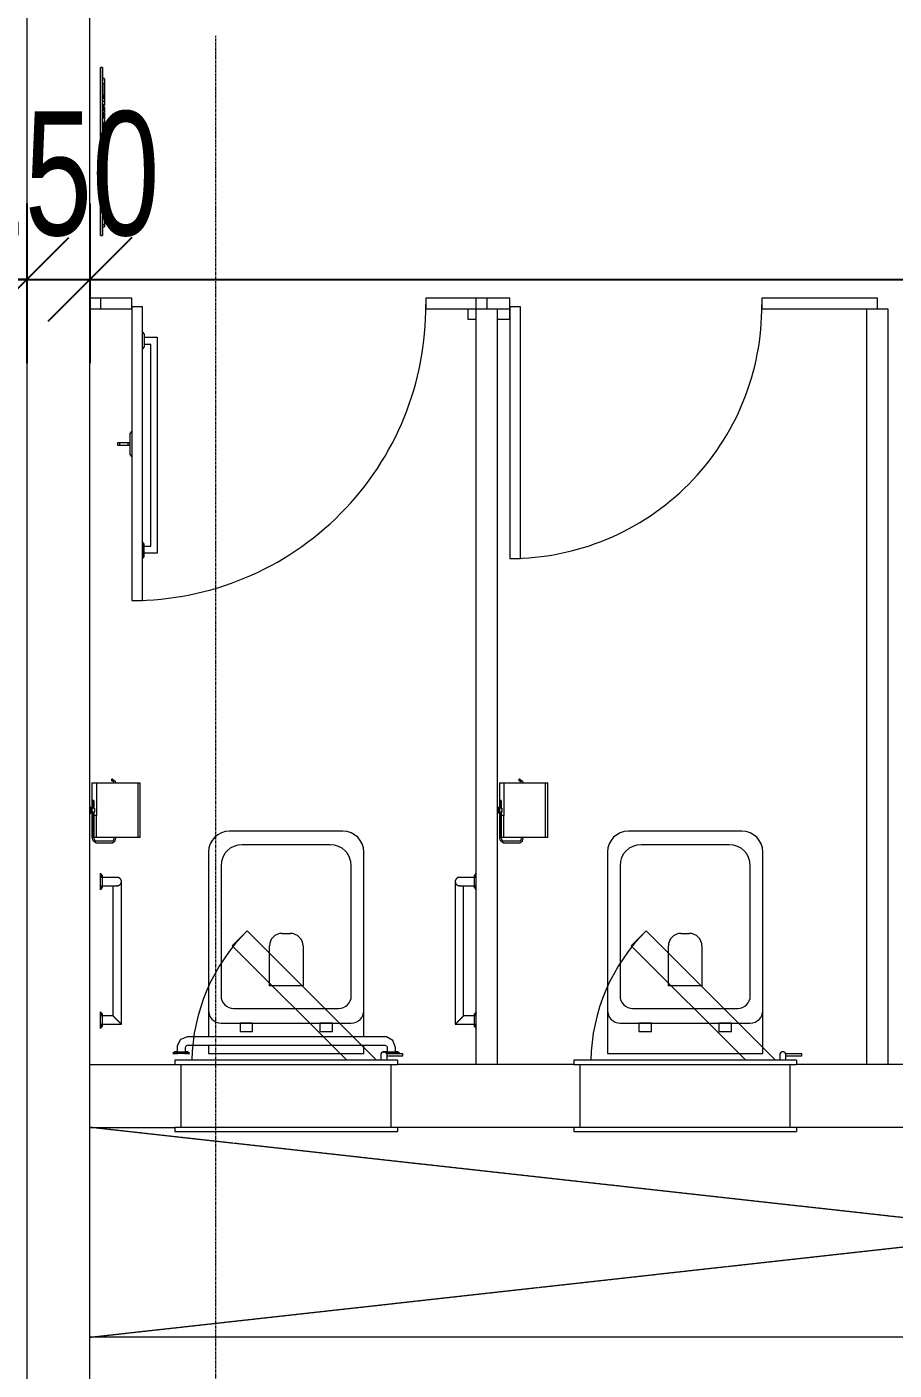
# Model space of a CAD drawing. Header units: millimetres. Extents: x 12827 to 178996, y -27589 to 73652.
# Drawn here: x 63139 to 65204, y 41729 to 44929 of the extents above; entities that cross this region are included whole.
import ezdxf

# ---------------------------------------------------------------- set-up
doc = ezdxf.new("R2010")
doc.units = ezdxf.units.MM
doc.linetypes.add('Car Lift Hidden', pattern=[1.6, 0.8, -0.8])
doc.linetypes.add('Grid Line__1_200_', pattern=[10.5, 6, -1.5, 1.5, -1.5])
for name, color, linetype, lineweight in [('A-ANNO-DIMS', 211, 'Continuous', 5), ('A-DETL', 90, 'Continuous', 9), ('A-DOOR', 31, 'Continuous', 20), ('A-DOOR-FRAM', 31, 'Continuous', 30), ('A-GENM', 13, 'Continuous', 20), ('A-WALL', 113, 'Continuous', 20), ('P-SANR-FIXT', 6, 'Continuous', 9), ('S-GRID', 1, 'Continuous', 5)]:
    doc.layers.add(name, color=color, linetype=linetype, lineweight=lineweight)
doc.styles.add('Arial_2', font='arial.ttf', dxfattribs={"width": 0.7, "height": 295.05988})
doc.dimstyles.new('Linear_-_1_5mm_Arial', dxfattribs={"dimscale": 304.8, "dimtxt": 300, "dimasz": 0.656168, "dimexe": 0.656168, "dimexo": 0.0625, "dimgap": 0.328084, "dimtad": 1, "dimdec": 0, "dimzin": 0, "dimdsep": 46, "dimtxsty": 'Arial_2', "dimblk1": 'OBLIQUE', "dimblk2": 'OBLIQUE', "dimsah": 1, "dimcen": 0.09, "dimadec": 0, "dimazin": 0, "dimtfac": 1, "dimtdec": 4, "dimtix": 1, "dimtmove": 0, "dimatfit": 3, "dimfxl": 0.656168, "dimfxlon": 1, "dimtvp": 1, "dimtolj": 1, "dimtzin": 0, "dimarcsym": 2})

# ---------------------------------------------------------------- blocks, each defined once
blk = doc.blocks.new('DLN_Ambulant Toilet - DLN_Ambulant Toilet-15379423-Copy of 1_F')
at = {"layer": 'A-GENM', "lineweight": 9}
for p, q in [((442.5, -235), (442.5, -240.3)), ((442.5, -259.7), (442.5, -265)), ((442.5, -565), (442.5, -570.3)), ((442.5, -589.7), (442.5, -595))]:
    blk.add_line(p, q, dxfattribs=at)
at = {"layer": 'P-SANR-FIXT'}
for p, q in [((-270, -170), (-265, -174.4)), ((-259.3, -170), (-270, -170)), ((-270, -170), (-238.8, -170)), ((-265, -174.4), (-260.6, -174.4)), ((-235, -174.4), (-265, -174.4)), ((-260, -170), (-260, -185)), ((-258.7, -170), (-260, -170)), ((-260, -170), (-240, -170)), ((-240, -170), (-241.3, -170)), ((-240, -185), (-240, -170)), ((-239.4, -174.4), (-235, -174.4)), ((-235, -174.4), (-231.9, -171.6)), ((235, -190), (-235, -190)), ((185, -170), (-185, -170)), ((-185, -170), (-185, -190.4)), ((185, -190.3), (185, -170)), ((230, -170), (235, -174.4)), ((240.7, -170), (230, -170)), ((230, -170), (270, -170)), ((235, -174.4), (239.4, -174.4)), ((265, -174.4), (235, -174.4)), ((240, -170), (240, -185)), ((240, -170), (260, -170)), ((241.3, -170), (240, -170)), ((260, -170), (258.7, -170)), ((270, -170), (259.3, -170)), ((260, -185), (260, -170)), ((260.6, -174.4), (265, -174.4)), ((265, -174.4), (270, -170)), ((-235, -210), (235, -210)), ((-185, -209.7), (-185, -272.8)), ((-80, -222.8), (-110, -222.8)), ((-110, -222.8), (-110, -242.8)), ((-80, -242.8), (-80, -222.8)), ((80, -222.8), (80, -242.8)), ((110, -222.8), (80, -222.8)), ((110, -242.8), (110, -222.8)), ((185, -272.8), (185, -209.6)), ((-448.1, -235), (-452.5, -230)), ((-402.5, -240), (-452.5, -240)), ((-448.1, -239.4), (-448.1, -235)), ((-448.1, -235), (-448.1, -265)), ((-402.5, -580), (-402.5, -240)), ((155, -242.8), (-155, -242.8)), ((-110, -242.8), (-80, -242.8)), ((80, -242.8), (110, -242.8)), ((392.5, -240), (392.5, -580)), ((442.5, -240), (392.5, -240)), ((442.5, -230), (438.1, -235)), ((438.1, -235), (438.1, -239.4)), ((438.1, -265), (438.1, -235)), ((442.5, -239.8), (442.5, -230)), ((442.5, -230), (442.5, -270)), ((442.5, -240), (442.5, -260)), ((442.5, -240.3), (442.5, -240)), ((-452.5, -260), (-422.5, -260)), ((-452.5, -270), (-448.1, -265)), ((-448.1, -265), (-448.1, -260.6)), ((-422.5, -260), (-422.5, -570.6)), ((-185, -272.8), (-185, -650)), ((125.2, -277.8), (-125, -277.8)), ((185, -650), (185, -272.8)), ((412.5, -570.6), (412.5, -260)), ((412.5, -260), (442.5, -260)), ((438.1, -260.6), (438.1, -265)), ((438.1, -265), (442.5, -270)), ((442.5, -260), (442.5, -259.7)), ((442.5, -270), (442.5, -260.2)), ((-155, -307.8), (-155, -617.8)), ((155.2, -617.8), (155.2, -307.8)), ((-40, -426.5), (-40, -331.7)), ((-40, -331.7), (40, -331.7)), ((40, -331.7), (40, -426.5)), ((10, -456.5), (-10, -456.5)), ((-448.1, -565), (-452.5, -560)), ((-412.5, -570), (-452.5, -570)), ((-448.1, -569.4), (-448.1, -565)), ((-448.1, -565), (-448.1, -595)), ((442.5, -570), (402.5, -570)), ((442.5, -560), (438.1, -565)), ((438.1, -565), (438.1, -569.4)), ((438.1, -595), (438.1, -565)), ((442.5, -569.8), (442.5, -560)), ((442.5, -560), (442.5, -600)), ((442.5, -570.3), (442.5, -580)), ((-452.5, -590), (-412.5, -590)), ((-452.5, -600), (-448.1, -595)), ((-448.1, -595), (-448.1, -590.6)), ((402.5, -590), (442.5, -590)), ((438.1, -590.6), (438.1, -595)), ((438.1, -595), (442.5, -600)), ((442.5, -580), (442.5, -589.7)), ((442.5, -600), (442.5, -590.2)), ((-105, -667.8), (105.2, -667.8)), ((-135, -700), (135, -700))]:
    blk.add_line(p, q, dxfattribs=at)
at = {"layer": 'P-SANR-FIXT', "flags": 128}
for points in [[(-260, -185), (-253.9, -201.4), (-238.5, -209.7), (-235, -210)], [(-235, -190), (-239.2, -187.7), (-240, -185)], [(235, -210), (251.4, -203.9), (259.7, -188.5), (260, -185)], [(240, -185), (237.7, -189.2), (235, -190)]]:
    blk.add_lwpolyline(points, dxfattribs=at)
at = {"layer": 'P-SANR-FIXT'}
for centre, radius, start, end in [((-155, -272.8), 30, 90, 180), ((155, -272.8), 30, 360, 90), ((-125, -307.8), 30, 90, 180), ((125.2, -307.8), 30, 360, 90), ((-10, -426.5), 30, 180, 270), ((10, -426.5), 30, 270, 360), ((-105, -617.8), 50, 180, 270), ((105.2, -617.8), 50, 270, 360), ((-135, -650), 50, 180, 270), ((135, -650), 50, 270, 360)]:
    blk.add_arc(centre, radius, start, end, dxfattribs=at)
for points, knots in [([(-402.5, -240), (-402.5, -240), (-402.7, -240.2), (-403.2, -240.7), (-403.8, -241.3), (-404.4, -241.9), (-405, -242.5), (-405.6, -243.1), (-406.4, -243.9), (-407.3, -244.8), (-408.1, -245.6), (-408.7, -246.2), (-409.3, -246.8), (-409.9, -247.4), (-410.5, -248), (-411.2, -248.7), (-411.8, -249.3), (-412.5, -250), (-413.2, -250.7), (-413.8, -251.3), (-414.5, -252), (-415.1, -252.6), (-415.7, -253.2), (-416.3, -253.8), (-416.9, -254.4), (-417.5, -255), (-418.1, -255.6), (-418.8, -256.3), (-419.4, -256.9), (-420, -257.5), (-420.6, -258.1), (-421.2, -258.7), (-421.8, -259.3), (-422.3, -259.8), (-422.5, -260), (-422.5, -260)], [0, 0, 0, 0, 0.083333, 0.125, 0.166667, 0.208333, 0.229167, 0.25, 0.291667, 0.333333, 0.354167, 0.375, 0.395833, 0.416667, 0.4375, 0.458333, 0.479167, 0.5, 0.520833, 0.541667, 0.5625, 0.583333, 0.604167, 0.625, 0.645833, 0.666667, 0.6875, 0.708333, 0.75, 0.770833, 0.791667, 0.833333, 0.875, 0.916667, 1, 1, 1, 1]), ([(412.5, -260), (412.5, -260), (412.3, -259.8), (411.8, -259.3), (411.2, -258.7), (410.6, -258.1), (410, -257.5), (409.4, -256.9), (408.6, -256.1), (407.7, -255.2), (406.9, -254.4), (406.3, -253.8), (405.7, -253.2), (405.1, -252.6), (404.5, -252), (403.8, -251.3), (403.2, -250.7), (402.5, -250), (401.8, -249.3), (401.2, -248.7), (400.5, -248), (399.9, -247.4), (399.3, -246.8), (398.7, -246.2), (398.1, -245.6), (397.5, -245), (396.9, -244.4), (396.2, -243.7), (395.6, -243.1), (395, -242.5), (394.4, -241.9), (393.8, -241.3), (393.2, -240.7), (392.7, -240.2), (392.5, -240), (392.5, -240)], [0, 0, 0, 0, 0.083333, 0.125, 0.166667, 0.208333, 0.229167, 0.25, 0.291667, 0.333333, 0.354167, 0.375, 0.395833, 0.416667, 0.4375, 0.458333, 0.479167, 0.5, 0.520833, 0.541667, 0.5625, 0.583333, 0.604167, 0.625, 0.645833, 0.666667, 0.6875, 0.708333, 0.75, 0.770833, 0.791667, 0.833333, 0.875, 0.916667, 1, 1, 1, 1]), ([(-402.5, -580), (-402.5, -579.1), (-402.7, -577.8), (-403.2, -576.2), (-403.8, -575), (-404.4, -574.1), (-405, -573.4), (-405.6, -572.8), (-406.4, -572), (-407.3, -571.4), (-408.1, -571), (-408.7, -570.8), (-409.3, -570.5), (-409.9, -570.3), (-410.5, -570.2), (-411.2, -570.1), (-411.8, -570), (-412.5, -570), (-413.2, -570), (-413.8, -570.1), (-414.5, -570.2), (-414.9, -570.3), (-415.1, -570.3)], [0, 0, 0, 0, 0.0833333, 0.125, 0.1666667, 0.2083333, 0.2291667, 0.25, 0.2916667, 0.3333333, 0.3541667, 0.375, 0.3958333, 0.4166667, 0.4375, 0.4583333, 0.4791667, 0.5, 0.5208333, 0.5416667, 0.5625, 0.5833333, 0.5833333, 0.5833333, 0.5833333]), ([(405.1, -570.3), (404.9, -570.3), (404.5, -570.2), (403.8, -570.1), (403.2, -570), (402.5, -570), (401.8, -570), (401.2, -570.1), (400.5, -570.2), (399.9, -570.3), (399.3, -570.5), (398.7, -570.8), (398.1, -571), (397.5, -571.3), (396.9, -571.7), (396.2, -572.2), (395.6, -572.8), (395, -573.4), (394.4, -574.1), (393.8, -575), (393.2, -576.2), (392.7, -577.8), (392.5, -579.1), (392.5, -580)], [0.4166667, 0.4166667, 0.4166667, 0.4166667, 0.4375, 0.4583333, 0.4791667, 0.5, 0.5208333, 0.5416667, 0.5625, 0.5833333, 0.6041667, 0.625, 0.6458333, 0.6666667, 0.6875, 0.7083333, 0.75, 0.7708333, 0.7916667, 0.8333333, 0.875, 0.9166667, 1, 1, 1, 1]), ([(-415.1, -589.7), (-414.9, -589.7), (-414.5, -589.8), (-413.8, -589.9), (-413.2, -590), (-412.5, -590), (-411.8, -590), (-411.2, -589.9), (-410.5, -589.8), (-409.9, -589.7), (-409.3, -589.5), (-408.7, -589.2), (-408.1, -589), (-407.5, -588.7), (-406.9, -588.3), (-406.2, -587.8), (-405.6, -587.2), (-405, -586.6), (-404.4, -585.9), (-403.8, -585), (-403.2, -583.8), (-402.7, -582.2), (-402.5, -580.9), (-402.5, -580)], [0.4166667, 0.4166667, 0.4166667, 0.4166667, 0.4375, 0.4583333, 0.4791667, 0.5, 0.5208333, 0.5416667, 0.5625, 0.5833333, 0.6041667, 0.625, 0.6458333, 0.6666667, 0.6875, 0.7083333, 0.75, 0.7708333, 0.7916667, 0.8333333, 0.875, 0.9166667, 1, 1, 1, 1]), ([(392.5, -580), (392.5, -580.9), (392.7, -582.2), (393.2, -583.8), (393.8, -585), (394.4, -585.9), (395, -586.6), (395.6, -587.2), (396.4, -588), (397.3, -588.6), (398.1, -589), (398.7, -589.2), (399.3, -589.5), (399.9, -589.7), (400.5, -589.8), (401.2, -589.9), (401.8, -590), (402.5, -590), (403.2, -590), (403.8, -589.9), (404.5, -589.8), (404.9, -589.7), (405.1, -589.7)], [0, 0, 0, 0, 0.0833333, 0.125, 0.1666667, 0.2083333, 0.2291667, 0.25, 0.2916667, 0.3333333, 0.3541667, 0.375, 0.3958333, 0.4166667, 0.4375, 0.4583333, 0.4791667, 0.5, 0.5208333, 0.5416667, 0.5625, 0.5833333, 0.5833333, 0.5833333, 0.5833333])]:
    blk.add_open_spline(points, degree=3, knots=knots, dxfattribs=at)
for points in [[(-409.9, -570.3), (-410.8, -570.1), (-412.5, -569.9), (-414.2, -570.1), (-415.1, -570.3)], [(405.1, -570.3), (404.2, -570.1), (402.5, -569.9), (400.8, -570.1), (399.9, -570.3)], [(-415.1, -589.7), (-414.2, -589.9), (-412.5, -590.1), (-410.8, -589.9), (-409.9, -589.7)], [(399.9, -589.7), (400.8, -589.9), (402.5, -590.1), (404.2, -589.9), (405.1, -589.7)]]:
    blk.add_open_spline(points, degree=3, dxfattribs=at)
blk = doc.blocks.new('DLN_Toilet Paper Roll - DLN_Toilet Paper Roll-V65-Copy of 1_F')
at = {"layer": 'P-SANR-FIXT'}
for p, q in [((-78.1, -14.1), (-78.1, -54)), ((-74.1, -54), (-74.1, -14.1)), ((-5, -6.1), (-66.1, -6.1)), ((-66.1, -10.1), (-5, -10.1)), ((65, -5), (-65, -5)), ((-65, -6.9), (-65, -5)), ((-12.7, -6.1), (-65, -6.1)), ((-65, -6.9), (-65, -6.5)), ((-65, -15.5), (-65, -6.9)), ((-65, -6.9), (-12.7, -6.9)), ((-65, -120.1), (-65, -15.5)), ((-65, -15.5), (-12.7, -15.5)), ((-12.7, -6.9), (-12.7, -6.5)), ((-12.7, -15.5), (-12.7, -6.9)), ((65, -15.5), (-12.7, -15.5)), ((-7, 0), (-7, -2)), ((-7, -2), (7, -2)), ((7, -2), (-7, -2)), ((-5, -5), (-5, -6.1)), ((-5, -5), (5, -5)), ((-1.3, -5), (-5, -5)), ((-5, -10.1), (-5, -11)), ((-5, -11), (-2.5, -11)), ((5, -11), (-5, -11)), ((-3, -2), (-3, -5)), ((-3, -2), (3, -2)), ((3, -2), (-3, -2)), ((-3, -5), (-1.5, -5)), ((-1.5, -5), (-3, -5)), ((5, -5), (1.3, -5)), ((1.5, -5), (3, -5)), ((3, -5), (1.5, -5)), ((2.5, -11), (5, -11)), ((3, -5), (3, -2)), ((5, -6.1), (5, -5)), ((23.2, -6.1), (5, -6.1)), ((5, -11), (5, -10.1)), ((5, -10.1), (23.2, -10.1)), ((7, -2), (7, 0)), ((23.2, -9.3), (23.2, -6.9)), ((23.2, -6.9), (23.2, -9.3)), ((65, -5), (65, -15.1)), ((65, -15.5), (65, -120.1)), ((69.8, -54), (66.4, -57.2)), ((69.8, -52.8), (69.8, -54)), ((73.8, -54), (73.8, -52.8)), ((-65, -115), (65, -115)), ((-65, -120.1), (65, -120.1)), ((-65, -120.1), (65, -120.1))]:
    blk.add_line(p, q, dxfattribs=at)
at = {"layer": 'P-SANR-FIXT', "flags": 128}
for points in [[(-78.1, -14.1), (-73.2, -7.6), (-66.1, -6.1)], [(-74.1, -14.1), (-70.8, -10.9), (-66.1, -10.1)], [(-78.1, -54), (-73.2, -60.5), (-66.1, -62)], [(-74.1, -54), (-70.8, -57.2), (-66.1, -58)], [(73.8, -54), (68.8, -60.5), (65, -61.3)]]:
    blk.add_lwpolyline(points, dxfattribs=at)
at = {"layer": 'P-SANR-FIXT'}
for start_param, end_param in [(0, 3.141593), (3.141593, 6.283185)]:
    blk.add_ellipse((71.8, -52.8), major_axis=(2, 0), ratio=0.802744, start_param=start_param, end_param=end_param, dxfattribs=at)
for points, knots in [([(-4.7, -6.8), (-4.8, -6.6), (-4.9, -6.3), (-5, -6.1), (-5, -6.1), (-5, -6.1)], [0.6, 0.6, 0.6, 0.6, 0.8, 0.9, 1, 1, 1, 1]), ([(-5, -6.1), (-5, -6.1), (-5, -6.2), (-4.9, -6.4), (-4.8, -6.7), (-4.8, -6.9)], [0, 0, 0, 0, 0.25, 0.5, 1, 1, 1, 1]), ([(-4.7, -7.8), (-4.7, -7.9), (-4.6, -8.3), (-4.7, -8.8), (-4.8, -9.3), (-4.9, -9.7), (-5, -10), (-5, -10.1), (-5, -10.1)], [0.2222222, 0.2222222, 0.2222222, 0.2222222, 0.3333333, 0.4444444, 0.5833333, 0.7222222, 0.8611111, 1, 1, 1, 1]), ([(-5, -10.1), (-5, -10.1), (-5, -10.1), (-4.9, -10), (-4.8, -9.8), (-4.8, -9.7), (-4.8, -9.6)], [0, 0, 0, 0, 0.2, 0.4, 0.7, 0.8, 0.8, 0.8, 0.8]), ([(5, -6.1), (5, -6.1), (5, -6.1), (4.9, -6.3), (4.8, -6.6), (4.7, -7), (4.6, -7.1)], [0, 0, 0, 0, 0.1, 0.2, 0.4, 0.5, 0.5, 0.5, 0.5]), ([(5, -10.1), (5, -10.1), (5, -10), (4.9, -9.8), (4.8, -9.3), (4.7, -8.7), (4.7, -8.3), (4.6, -8), (4.7, -7.9), (4.7, -7.8)], [0, 0, 0, 0, 0.1111111, 0.2222222, 0.4444444, 0.5833333, 0.6527778, 0.7222222, 0.7777778, 0.7777778, 0.7777778, 0.7777778]), ([(4.7, -9.3), (4.7, -9.5), (4.9, -9.8), (5, -10.1), (5, -10.1), (5, -10.1)], [0, 0, 0, 0, 0.4, 0.7, 1, 1, 1, 1]), ([(4.8, -6.9), (4.8, -6.7), (4.9, -6.4), (5, -6.2), (5, -6.1), (5, -6.1)], [0, 0, 0, 0, 0.5, 0.75, 1, 1, 1, 1])]:
    blk.add_open_spline(points, degree=3, knots=knots, dxfattribs=at)
for points in [[(-4.8, -6.9), (-4.8, -7.1), (-4.7, -7.2), (-4.7, -7.3)], [(4.7, -7.3), (4.7, -7.2), (4.8, -7.1), (4.8, -6.9)]]:
    blk.add_open_spline(points, degree=3, dxfattribs=at)
blk = doc.blocks.new('DLN_Toilet - DLN_Toilet-V66-Copy of 1_F')
at = {"layer": 'P-SANR-FIXT'}
for p, q in [((-185, -170), (-185, -272.8)), ((185, -170), (-185, -170)), ((185, -272.8), (185, -170)), ((-80, -222.8), (-110, -222.8)), ((-110, -222.8), (-110, -242.8)), ((-80, -242.8), (-80, -222.8)), ((80, -222.8), (80, -242.8)), ((110, -222.8), (80, -222.8)), ((110, -242.8), (110, -222.8)), ((155, -242.8), (-155, -242.8)), ((-110, -242.8), (-80, -242.8)), ((80, -242.8), (110, -242.8)), ((-185, -272.8), (-185, -650)), ((125.2, -277.8), (-125, -277.8)), ((185, -650), (185, -272.8)), ((-155, -307.8), (-155, -617.8)), ((155.2, -617.8), (155.2, -307.8)), ((-40, -426.5), (-40, -331.7)), ((-40, -331.7), (40, -331.7)), ((40, -331.7), (40, -426.5)), ((10, -456.5), (-10, -456.5)), ((-105, -667.8), (105.2, -667.8)), ((-135, -700), (135, -700))]:
    blk.add_line(p, q, dxfattribs=at)
for centre, radius, start, end in [((-155, -272.8), 30, 90, 180), ((155, -272.8), 30, 360, 90), ((-125, -307.8), 30, 90, 180), ((125.2, -307.8), 30, 360, 90), ((-10, -426.5), 30, 180, 270), ((10, -426.5), 30, 270, 360), ((-105, -617.8), 50, 180, 270), ((105.2, -617.8), 50, 270, 360), ((-135, -650), 50, 180, 270), ((135, -650), 50, 270, 360)]:
    blk.add_arc(centre, radius, start, end, dxfattribs=at)
blk = doc.blocks.new('DLN-Access Panel__AP01_ - _AP04_ 450 x 650 _WH_-V73-Copy of 1_F')
at = {"layer": 'A-DOOR', "lineweight": 15}
for p, q in [((-265, 75), (-265, 85)), ((265, 85), (-265, 85)), ((-265, 75), (265, 75)), ((265, 75), (265, 85)), ((-240, -95), (-277.5, -95)), ((-277.5, -95), (-277.5, -100)), ((-265, -85), (-265, -75)), ((265, -75), (-265, -75)), ((-265, -85), (265, -85)), ((-240, -85), (-240, -97.5)), ((-225, -97.5), (-225, -85)), ((-215, -85), (93.2, -393.2)), ((128.6, -357.8), (-144.3, -85)), ((265, -85), (265, -75)), ((-277.5, -100), (-239.6, -100)), ((93.2, -393.2), (128.6, -357.8))]:
    blk.add_line(p, q, dxfattribs=at)
for centre, radius, start, end in [((-225, -75), 450, 315, 358.7079), ((-232.5, -97.5), 7.5, 180, 0), ((-232.5, -97.5), 7.5, 199.4712, 301.6259), ((-232.5, -97.5), 7.5, 240, 300), ((-232.5, -97.5), 7.5, 243.2518, 301.6259)]:
    blk.add_arc(centre, radius, start, end, dxfattribs=at)
at = {"layer": 'A-DOOR-FRAM', "lineweight": 15}
for p, q in [((-250, 75), (-250, -75)), ((250, 75), (250, -75))]:
    blk.add_line(p, q, dxfattribs=at)
blk = doc.blocks.new('DLN_Partition Door - 600x2100_100x25 _WH_GH_-15334380-Copy of 1_F')
at = {"layer": 'A-DOOR', "lineweight": 9}
for p, q in [((20, -509.1), (20, -534.1)), ((620, -509.1), (20, -509.1)), ((620, -534.1), (620, -509.1)), ((20, -534.1), (620, -534.1))]:
    blk.add_line(p, q, dxfattribs=at)
blk.add_arc((20, -534.1), 600, 0, 90.5, dxfattribs=at)
at = {"layer": 'P-SANR-FIXT'}
for p, q in [((25, 340.9), (0, 340.9)), ((0, 340.9), (0, 65.9)), ((25, 65.9), (25, 340.9)), ((0, 65.9), (25, 65.9)), ((25, -534.1), (0, -534.1)), ((0, -534.1), (0, -589.1)), ((25, -589.1), (25, -534.1)), ((0, -589.1), (25, -589.1))]:
    blk.add_line(p, q, dxfattribs=at)
blk = doc.blocks.new('DLN_Ambulant Partition Door - 700x2100_100x25 _WH_GH_-15369237-Copy of 1_F')
at = {"layer": 'A-DOOR', "lineweight": 9}
for p, q in [((20, -509.1), (20, -534.1)), ((720, -509.1), (20, -509.1)), ((720, -534.1), (720, -509.1)), ((20, -534.1), (720, -534.1))]:
    blk.add_line(p, q, dxfattribs=at)
blk.add_arc((20, -534.1), 700, 0, 90.5, dxfattribs=at)
at = {"layer": 'P-SANR-FIXT'}
for p, q in [((50, 365.9), (25, 365.9)), ((50, 335.9), (50, 365.9)), ((0, 310.9), (0, 285.9)), ((25, 285.9), (0, 285.9)), ((0, 285.9), (0, 165.9)), ((25, 165.9), (25, 285.9)), ((25, 265.9), (50, 265.9)), ((50, 265.9), (50, 285.9)), ((0, 165.9), (25, 165.9)), ((92.5, -474), (607.5, -474)), ((92.5, -504.5), (92.5, -474)), ((607.5, -474), (607.5, -504.5)), ((80.3, -509), (85.3, -504.5)), ((120.3, -509), (80.3, -509)), ((85.3, -504.5), (115.3, -504.5)), ((110.2, -489), (110.2, -504.5)), ((590.2, -489), (110.2, -489)), ((115.3, -504.5), (120.3, -509)), ((585.3, -504.5), (580.3, -509)), ((580.3, -509), (620.3, -509)), ((615.3, -504.5), (585.3, -504.5)), ((590.2, -504.5), (590.2, -489)), ((620.3, -509), (615.3, -504.5)), ((25, -534.1), (0, -534.1)), ((0, -534.1), (0, -609.1)), ((25, -609.1), (25, -534.1)), ((322.2, -538.1), (317.2, -534.1)), ((317.2, -534.1), (377.2, -534.1)), ((372.2, -538.1), (322.2, -538.1)), ((344, -538.1), (344, -568.1)), ((350.2, -543.1), (344, -543.1)), ((350.2, -538.1), (350.2, -543.1)), ((350.2, -568.1), (350.2, -538.1)), ((377.2, -534.1), (372.2, -538.1)), ((350.2, -563.1), (344, -563.1)), ((344, -568.1), (350.2, -568.1)), ((0, -609.1), (0, -634.1)), ((0, -609.1), (25, -609.1)), ((25, -634.1), (25, -609.1))]:
    blk.add_line(p, q, dxfattribs=at)
blk = doc.blocks.new('DLN_Signage-Ambulant braille _ tactile - DLN_Signage-Ambulant braille _ tactile-15336842-Copy of 1_F')
at = {"layer": 'A-GENM', "lineweight": 9}
for p, q in [((-200, 5), (200, 5)), ((-200, 5), (-200, 0)), ((-200, 0), (200, 0)), ((-174.2, 0), (-174.2, -5)), ((-137.5, 0), (-137.5, -5)), ((-137.4, 0), (-137.4, -5)), ((-136.3, 0), (-136.3, -5)), ((-134.5, 0), (-134.5, -5)), ((-132.5, 0), (-132.5, -5)), ((-127.1, 0), (-127.1, -5)), ((-127.1, 0), (-127.1, -5)), ((-126.6, 0), (-126.6, -5)), ((-93.6, 0), (-93.6, -5)), ((-73.2, 0), (-73.2, -5)), ((-69.9, -5), (-69.9, 0)), ((-64.9, 0), (-64.9, -5)), ((-61.4, 0), (-61.4, -5)), ((-60.2, 0), (-60.2, -5)), ((-60.2, 0), (-60.2, -5)), ((-59.5, 0), (-59.5, -5)), ((-54.4, 0), (-54.4, -5)), ((-54.1, 0), (-54.1, -5)), ((-15.2, 0), (-15.2, -5)), ((6.2, 0), (6.2, -5)), ((34.4, 0), (34.4, -5)), ((47, 0), (47, -5)), ((49.4, 0), (49.4, -5)), ((49.5, 0), (49.5, -5)), ((49.7, 0), (49.7, -5)), ((51.1, -5), (51.1, 0)), ((61.9, 0), (61.9, -5)), ((62.7, 0), (62.7, -5)), ((62.8, 0), (62.8, -5)), ((64.7, 0), (64.7, -5)), ((80.2, 0), (80.2, -5)), ((82, 0), (82, -5)), ((84.3, -5), (84.3, 0)), ((84.4, 0), (84.4, -5)), ((84.6, -5), (84.6, 0)), ((87, -5), (87, 0)), ((91, 0), (91, -5)), ((91.1, -5), (91.1, 0)), ((91.1, 0), (91.1, -5)), ((92.8, 0), (92.8, -5)), ((92.8, 0), (92.8, -5)), ((93.8, 0), (93.8, -5)), ((98.5, 0), (98.5, -5)), ((100.3, 0), (100.3, -5)), ((102.7, 0), (102.7, -5)), ((103.2, 0), (103.2, -5)), ((105.7, 0), (105.7, -5)), ((106.1, 0), (106.1, -5)), ((109.6, 0), (109.6, -5)), ((112, 0), (112, -5)), ((119.4, 0), (119.4, -5)), ((119.6, 0), (119.6, -5)), ((126.8, 0), (126.8, -5)), ((126.9, 0), (126.9, -5)), ((127.1, 0), (127.1, -5)), ((128.2, 0), (128.2, -5)), ((128.4, 0), (128.4, -5)), ((128.5, 0), (128.5, -5)), ((129.4, 0), (129.4, -5)), ((134.1, 0), (134.1, -5)), ((134.5, 0), (134.5, -5)), ((161.1, -5), (161.1, 0)), ((174.4, 0), (174.4, -5)), ((200, 0), (200, 5)), ((200, 0), (-200, 0)), ((-179.9, 0), (-179.9, -5)), ((-174.2, -5), (-179.9, -5)), ((-179.9, -5), (-179.9, -5)), ((-174.4, 0), (-174.4, -5)), ((-174.2, 0), (-174.2, -5)), ((-172.5, -5), (-174.2, -5)), ((-171.8, -5), (-172.2, -5)), ((-139.5, -5), (-171.8, -5)), ((-125.8, -5), (-139.5, -5)), ((-133.9, -5), (-137.8, -5)), ((-137.5, -5), (-133.9, -5)), ((-134.5, -5), (-137.4, -5)), ((-132.5, -5), (-134.5, -5)), ((-133.9, -5), (-133.9, 0)), ((-93.6, -5), (-125.8, -5)), ((-124.5, 0), (-124.5, -5)), ((-124.5, -5), (-95.1, -5)), ((-95.1, -5), (-124.5, -5)), ((-95.1, -5), (-95.1, 0)), ((-67.1, -5), (-93.6, -5)), ((-69.9, -5), (-73.2, -5)), ((-62.2, -5), (-67.1, -5)), ((-66.6, -5), (-62.2, -5)), ((-61.4, -5), (-64.9, -5)), ((-62.2, -5), (-62.2, 0)), ((-60.2, -5), (-61.4, -5)), ((-59.5, -5), (-60.2, -5)), ((-54.4, -5), (-59.5, -5)), ((-49, 0), (-49, -5)), ((-47.9, -5), (-48.3, -5)), ((-15.2, -5), (-47.9, -5)), ((-18.3, 0), (-18.3, -5)), ((-18.3, -5), (11.1, -5)), ((11.1, -5), (-18.3, -5)), ((6.2, -5), (-15.2, -5)), ((33.9, -5), (6.2, -5)), ((11.1, -5), (11.1, 0)), ((34.4, -5), (33.9, -5)), ((34.4, -5), (34.4, 0)), ((47, -5), (34.4, -5)), ((44.2, 0), (44.2, -5)), ((44.2, -5), (68.2, -5)), ((68.2, -5), (44.2, -5)), ((46.7, -5), (49.2, -5)), ((64.7, -5), (47, -5)), ((49.7, -5), (47, -5)), ((51.4, -5), (49.5, -5)), ((50.2, -5), (51.5, -5)), ((62.8, -5), (60.4, -5)), ((64.7, -5), (60.4, -5)), ((60.9, -5), (62.2, -5)), ((64.7, -5), (62.7, -5)), ((63.2, -5), (64.5, -5)), ((79.5, -5), (64.7, -5)), ((68.2, -5), (68.2, 0)), ((83.7, -5), (79.5, -5)), ((82, -5), (79.5, -5)), ((82, -5), (79.5, -5)), ((84.4, -5), (80.2, -5)), ((84.4, -5), (82, -5)), ((84.6, -5), (83.7, -5)), ((91.1, -5), (84.4, -5)), ((85.5, -5), (84.6, -5)), ((87, -5), (84.6, -5)), ((86.2, -5), (86.2, 0)), ((91.1, -5), (91, -5)), ((93.8, -5), (92.8, -5)), ((102.7, -5), (92.8, -5)), ((105.7, -5), (102.7, -5)), ((112, -5), (109.6, -5)), ((118.5, -5), (112, -5)), ((124.2, -5), (118.5, -5)), ((126.9, -5), (119.6, -5)), ((128.2, -5), (124.2, -5)), ((129.4, -5), (126.8, -5)), ((130.6, -5), (128.2, -5)), ((134.1, -5), (128.5, -5)), ((137, -5), (130.6, -5)), ((131.7, 0), (131.7, -5)), ((131.7, -5), (161.1, -5)), ((161.1, -5), (131.7, -5)), ((135.4, -5), (133.1, -5)), ((137, -5), (134.5, -5)), ((161.1, -5), (137, -5)), ((161.1, -5), (161.1, 0)), ((172.6, -5), (161.1, -5)), ((172.7, -5), (172.6, -5)), ((172.7, -5), (172.7, 0))]:
    blk.add_line(p, q, dxfattribs=at)
blk = doc.blocks.new('_Oblique')
at = {"color": 0, "linetype": 'ByBlock', "lineweight": -2}
blk.add_line((-0.5, -0.5), (0.5, 0.5), dxfattribs=at)
blk = doc.blocks.new('DIMBLOCK39-Copy of 1_F')
at = {"layer": 'A-ANNO-DIMS', "color": 0, "lineweight": -2, "transparency": 16777216}
for p, q in [((52789.3, 44508.6), (52789.3, 44127.6)), ((63139.3, 44508.6), (63139.3, 44127.6)), ((52789.3, 44327.6), (63139.3, 44327.6))]:
    blk.add_line(p, q, dxfattribs=at)
at = {"layer": 'Defpoints', "color": 0, "transparency": 16777216}
for p in [(52789.3, 44527.6), (63139.3, 44527.6), (63139.3, 44327.6)]:
    blk.add_point(p, dxfattribs=at)
at = {"layer": 'A-ANNO-DIMS', "color": 0, "lineweight": -2, "transparency": 16777216, "xscale": 200, "yscale": 200, "zscale": 200, "rotation": 180}
blk.add_blockref('_Oblique', (52789.3, 44327.6), dxfattribs=at)
at = {"layer": 'A-ANNO-DIMS', "color": 0, "lineweight": -2, "transparency": 16777216, "xscale": 200, "yscale": 200, "zscale": 200}
blk.add_blockref('_Oblique', (63139.3, 44327.6), dxfattribs=at)
at = {"layer": 'A-ANNO-DIMS', "color": 0, "transparency": 16777216, "insert": (57964.3, 44578.4), "char_height": 295.06, "width": 941.538, "attachment_point": 5, "style": 'Arial_2'}
blk.add_mtext('\\A1;10350', dxfattribs=at)
blk = doc.blocks.new('DIMBLOCK40-Copy of 1_F')
at = {"layer": 'A-ANNO-DIMS', "color": 0, "lineweight": -2, "transparency": 16777216}
for p, q in [((63139.3, 44508.6), (63139.3, 44127.6)), ((63289.3, 44508.6), (63289.3, 44127.6)), ((63139.3, 44327.6), (62939.3, 44327.6)), ((63139.3, 44327.6), (63289.3, 44327.6)), ((63289.3, 44327.6), (63489.3, 44327.6))]:
    blk.add_line(p, q, dxfattribs=at)
at = {"layer": 'Defpoints', "color": 0, "transparency": 16777216}
for p in [(63139.3, 44527.6), (63289.3, 44527.6), (63289.3, 44327.6)]:
    blk.add_point(p, dxfattribs=at)
at = {"layer": 'A-ANNO-DIMS', "color": 0, "lineweight": -2, "transparency": 16777216, "xscale": 200, "yscale": 200, "zscale": 200}
blk.add_blockref('_Oblique', (63139.3, 44327.6), dxfattribs=at)
at = {"layer": 'A-ANNO-DIMS', "color": 0, "lineweight": -2, "transparency": 16777216, "xscale": 200, "yscale": 200, "zscale": 200, "rotation": 180}
blk.add_blockref('_Oblique', (63289.3, 44327.6), dxfattribs=at)
at = {"layer": 'A-ANNO-DIMS', "color": 0, "transparency": 16777216, "insert": (63214.3, 44578.3), "char_height": 295.06, "width": 564.923, "attachment_point": 5, "style": 'Arial_2'}
blk.add_mtext('\\A1;150', dxfattribs=at)
blk = doc.blocks.new('DIMBLOCK41-Copy of 1_F')
at = {"layer": 'A-ANNO-DIMS', "color": 0, "lineweight": -2, "transparency": 16777216}
for p, q in [((68389.3, 44146.7), (68389.3, 44527.6)), ((63289.3, 44508.6), (63289.3, 44127.6)), ((63289.3, 44327.6), (68389.3, 44327.6))]:
    blk.add_line(p, q, dxfattribs=at)
at = {"layer": 'Defpoints', "color": 0, "transparency": 16777216}
for p in [(63289.3, 44527.6), (68389.3, 44327.6), (68389.3, 44127.6)]:
    blk.add_point(p, dxfattribs=at)
at = {"layer": 'A-ANNO-DIMS', "color": 0, "lineweight": -2, "transparency": 16777216, "xscale": 200, "yscale": 200, "zscale": 200, "rotation": 180}
blk.add_blockref('_Oblique', (63289.3, 44327.6), dxfattribs=at)
at = {"layer": 'A-ANNO-DIMS', "color": 0, "lineweight": -2, "transparency": 16777216, "xscale": 200, "yscale": 200, "zscale": 200}
blk.add_blockref('_Oblique', (68389.3, 44327.6), dxfattribs=at)
at = {"layer": 'A-ANNO-DIMS', "color": 0, "transparency": 16777216, "insert": (65839.3, 44578.3), "char_height": 295.06, "width": 753.231, "attachment_point": 5, "style": 'Arial_2'}
blk.add_mtext('\\A1;5100', dxfattribs=at)

msp = doc.modelspace()

# ---------------------------------------------------------------- linework, layer by layer
at = {"layer": 'A-DETL', "linetype": 'Car Lift Hidden'}
for p, q in [((67789.29296, 41807.48546), (63289.29296, 42307.48546)), ((63289.29296, 41807.48546), (67789.29296, 42307.48546))]:
    msp.add_line(p, q, dxfattribs=at)
at = {"layer": 'A-WALL'}
for p, q in [((63289.29296, 40407.48546), (63289.29296, 52007.48546)), ((63139.29296, 45557.48547), (63139.29296, 40407.48546)), ((63289.29296, 42457.48546), (63491.79296, 42457.48546)), ((64441.79296, 42457.48546), (64021.79296, 42457.48546)), ((65464.29296, 42457.48546), (64971.79296, 42457.48546)), ((63289.29296, 42307.48546), (63491.79296, 42307.48546)), ((64441.79296, 42307.48546), (64021.79296, 42307.48546)), ((65464.29296, 42307.48546), (64971.79296, 42307.48546)), ((67779.29296, 41807.48546), (63289.29296, 41807.48546))]:
    msp.add_line(p, q, dxfattribs=at)
at = {"layer": 'A-WALL', "lineweight": 9}
for p, q in [((64209.29296, 42457.48546), (64209.29296, 44257.48546)), ((64209.29296, 44257.48546), (64234.29296, 44257.48546)), ((64259.29296, 44257.48546), (64259.29296, 42457.48546)), ((65139.29296, 42457.48546), (65139.29296, 44257.48546)), ((65164.29296, 44257.48546), (65189.29296, 44257.48546)), ((65189.29296, 44257.48546), (65189.29296, 42457.48546))]:
    msp.add_line(p, q, dxfattribs=at)
at = {"layer": 'S-GRID', "linetype": 'Grid Line__1_200_'}
msp.add_line((63589.29296, 39907.48546), (63589.29296, 44907.48546), dxfattribs=at)

# ---------------------------------------------------------------- block references
at = {"layer": 'A-DOOR', "lineweight": 15, "rotation": 180}
for p in [(63756.79296, 42382.48546), (64706.79296, 42382.48546)]:
    msp.add_blockref('DLN-Access Panel__AP01_ - _AP04_ 450 x 650 _WH_-V73-Copy of 1_F', p, dxfattribs=at)
at = {"layer": 'A-GENM', "lineweight": 9, "rotation": 89.99999999999999}
msp.add_blockref('DLN_Signage-Ambulant braille _ tactile - DLN_Signage-Ambulant braille _ tactile-15336842-Copy of 1_F', (63319.29296, 44632.48546), dxfattribs=at)
at = {"layer": 'P-SANR-FIXT'}
for name, p, rotation in [('DLN_Ambulant Partition Door - 700x2100_100x25 _WH_GH_-15369237-Copy of 1_F', (63923.42264, 44282.48546), 269.9999999999997), ('DLN_Partition Door - 600x2100_100x25 _WH_GH_-15334380-Copy of 1_F', (64823.42264, 44282.48546), 269.9999999999997), ('DLN_Toilet Paper Roll - DLN_Toilet Paper Roll-V65-Copy of 1_F', (63289.29296, 43063.04154), 89.9999999999999), ('DLN_Toilet Paper Roll - DLN_Toilet Paper Roll-V65-Copy of 1_F', (64259.29296, 43063.04154), 89.9999999999999), ('DLN_Ambulant Toilet - DLN_Ambulant Toilet-15379423-Copy of 1_F', (63756.79296, 42313.04154), 180), ('DLN_Toilet - DLN_Toilet-V66-Copy of 1_F', (64706.79296, 42313.04154), 180)]:
    msp.add_blockref(name, p, dxfattribs=dict(at, rotation=rotation))

# ---------------------------------------------------------------- dimensions: what is measured, and where the dimension line sits
at = {"layer": 'A-ANNO-DIMS'}
for base, p1, p2, override, picture, middle in [((63139.29296, 44327.64005), (52789.29296, 44527.64005), (63139.29296, 44527.64005), {"dimpost": '<>', "dimfxl": 10350.000001}, 'DIMBLOCK39-Copy of 1_F', (57964.29296, 44578.39029)), ((63289.29296, 44327.64005), (63139.29296, 44527.64005), (63289.29296, 44527.64005), {"dimpost": '<>', "dimfxl": 150}, 'DIMBLOCK40-Copy of 1_F', (63214.29296, 44578.28966)), ((68389.29296, 44327.64005), (63289.29296, 44527.64005), (68389.29296, 44127.64005), {"dimpost": '<>', "dimfxl": 5115.662224}, 'DIMBLOCK41-Copy of 1_F', (65839.29296, 44578.28966))]:
    dim = msp.add_linear_dim(base=base, p1=p1, p2=p2, dimstyle='Linear_-_1_5mm_Arial', override=override, dxfattribs=at)
    dim.commit()
    dim.dimension.update_dxf_attribs({"geometry": picture, "text_midpoint": middle})

doc.saveas('drawing.dxf')
